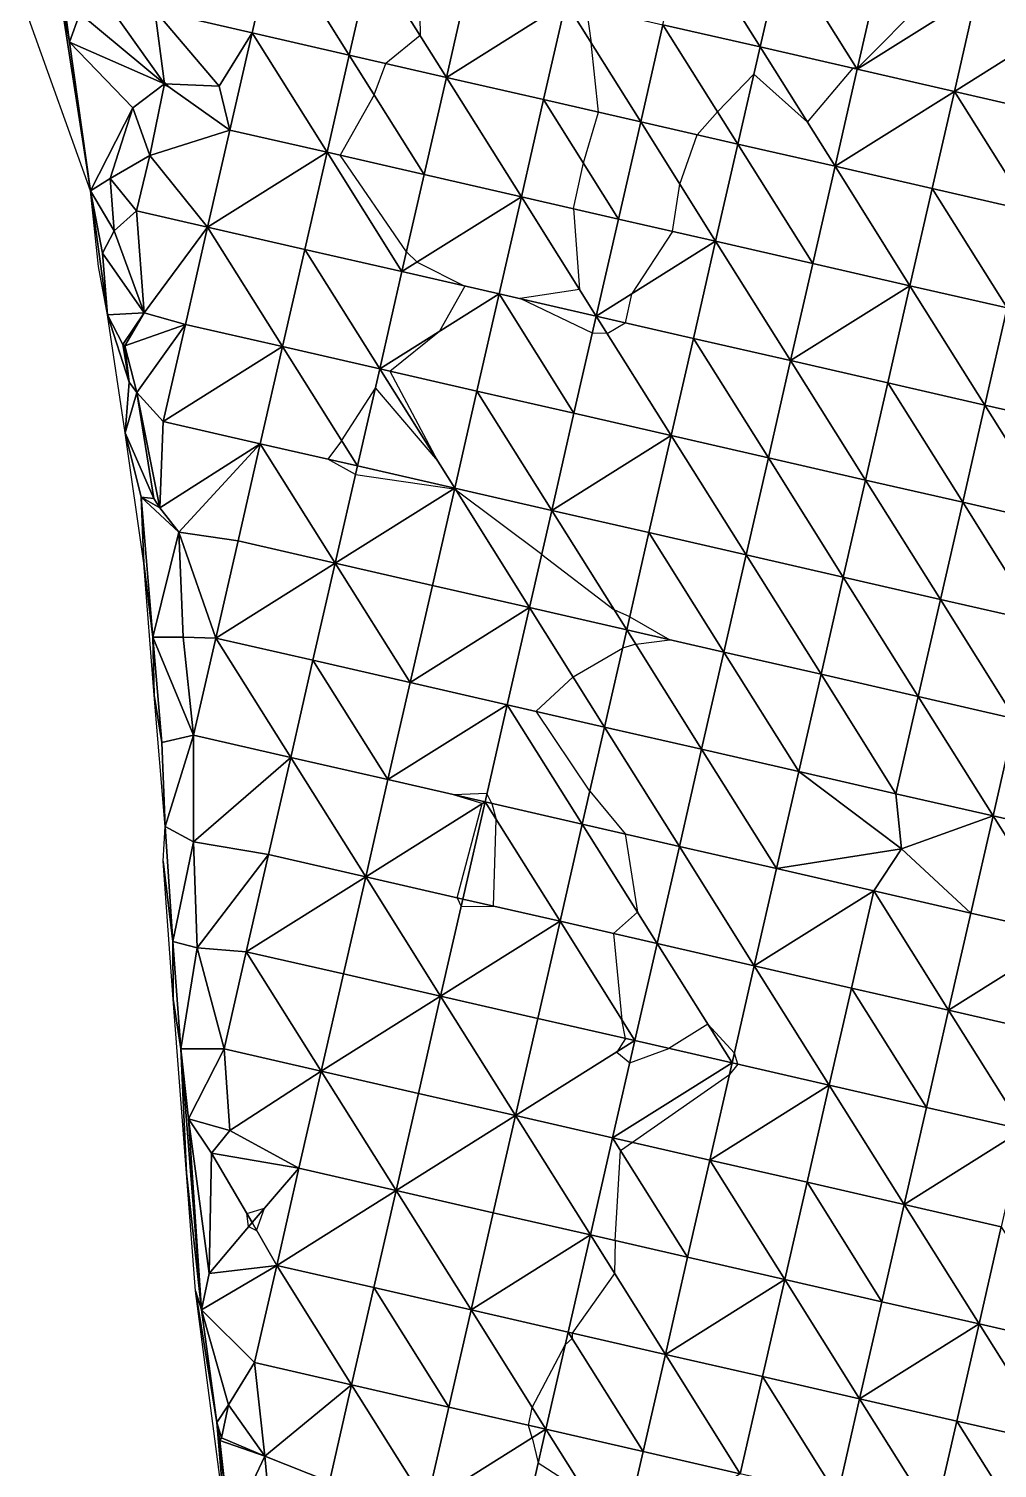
# Model space of a CAD drawing. Extents: x 452550 to 453808, y 451368 to 453069.
# Drawn here: x 452843.9 to 452941.1, y 452845 to 452989.5 of the extents above; entities that cross this region are included whole.
import ezdxf

# ---------------------------------------------------------------- set-up
doc = ezdxf.new("R2010")
doc.units = 0
doc.header["$LTSCALE"] = 0.35
doc.header["$MEASUREMENT"] = 0
doc.linetypes.add('DASHED', pattern=[5442.857143, 3628.571429, -1814.285714])
doc.layers.add('Default', color=42, linetype='Continuous', lineweight=25)
doc.layers.add('FPS_Contours-Minor', color=40, linetype='DASHED', lineweight=25)

msp = doc.modelspace()

# ---------------------------------------------------------------- linework, layer by layer
at = {"layer": 'Default', "color": 8, "linetype": 'Continuous', "lineweight": 25}
for points in [[(452866.33, 452989.07, 14.01), (452856.58, 452991.3, 14.05), (452868.56, 452998.81, 14.01)], [(452876.07, 452986.83, 14.01), (452866.33, 452989.07, 14.01), (452868.56, 452998.81, 14.01)], [(452878.3, 452996.58, 14.02), (452876.07, 452986.83, 14.01), (452868.56, 452998.81, 14.01)], [(452917.3, 452987.66, 14.01), (452907.55, 452989.89, 14.04), (452909.78, 452999.64, 14.05)], [(452919.53, 452997.41, 14.03), (452917.3, 452987.66, 14.01), (452909.78, 452999.64, 14.05)], [(452927.04, 452985.43, 14), (452917.3, 452987.66, 14.01), (452919.53, 452997.41, 14.03)], [(452929.28, 452995.18, 14.03), (452927.04, 452985.43, 14), (452919.53, 452997.41, 14.03)], [(452885.82, 452984.6, 13.99), (452876.07, 452986.83, 14.01), (452878.3, 452996.58, 14.02)], [(452888.05, 452994.35, 13.98), (452885.82, 452984.6, 13.99), (452878.3, 452996.58, 14.02)], [(452850.12, 452973.23, 14.16), (452843.92, 452990.48, 14.06), (452846.76, 452994.84, 14.17)], [(452846.76, 452994.84, 14.17), (452847.17, 452993.89, 14.1), (452848, 452988.15, 14.09)], [(452848, 452988.15, 14.09), (452850.12, 452973.23, 14.16), (452846.76, 452994.84, 14.17)], [(452847.17, 452993.89, 14.1), (452847.03, 452995.28, 14.19), (452848, 452988.15, 14.09)], [(452847.03, 452995.28, 14.19), (452849.05, 452991.01, 14.1), (452848, 452988.15, 14.09)], [(452897.8, 452992.12, 13.99), (452885.82, 452984.6, 13.99), (452888.05, 452994.35, 13.98)], [(452939.02, 452992.94, 13.98), (452927.04, 452985.43, 14), (452929.28, 452995.18, 14.03)], [(452936.79, 452983.2, 13.97), (452927.04, 452985.43, 14), (452939.02, 452992.94, 13.98)], [(452948.77, 452990.71, 13.97), (452936.79, 452983.2, 13.97), (452939.02, 452992.94, 13.98)], [(452852.08, 452991.61, 14.12), (452857.54, 452983.95, 14), (452849.05, 452991.01, 14.1)], [(452852.08, 452991.61, 14.12), (452856.58, 452991.3, 14.05), (452857.54, 452983.95, 14)], [(452895.57, 452982.37, 13.97), (452885.82, 452984.6, 13.99), (452897.8, 452992.12, 13.99)], [(452905.32, 452980.14, 14.02), (452895.57, 452982.37, 13.97), (452897.8, 452992.12, 13.99)], [(452907.55, 452989.89, 14.04), (452905.32, 452980.14, 14.02), (452897.8, 452992.12, 13.99)], [(452857.54, 452983.95, 14), (452848, 452988.15, 14.09), (452849.05, 452991.01, 14.1)], [(452857.54, 452983.95, 14), (452856.58, 452991.3, 14.05), (452863.01, 452983.71, 14.04)], [(452856.58, 452991.3, 14.05), (452866.33, 452989.07, 14.01), (452863.01, 452983.71, 14.04)], [(452946.54, 452980.96, 13.94), (452936.79, 452983.2, 13.97), (452948.77, 452990.71, 13.97)], [(452866.33, 452989.07, 14.01), (452864.09, 452979.32, 14.01), (452863.01, 452983.71, 14.04)], [(452873.84, 452977.09, 14), (452864.09, 452979.32, 14.01), (452866.33, 452989.07, 14.01)], [(452876.07, 452986.83, 14.01), (452873.84, 452977.09, 14), (452866.33, 452989.07, 14.01)], [(452915.07, 452977.91, 13.99), (452905.32, 452980.14, 14.02), (452907.55, 452989.89, 14.04)], [(452917.3, 452987.66, 14.01), (452915.07, 452977.91, 13.99), (452907.55, 452989.89, 14.04)], [(452857.54, 452983.95, 14), (452854.35, 452981.55, 14.09), (452848, 452988.15, 14.09)], [(452848, 452988.15, 14.09), (452854.35, 452981.55, 14.09), (452850.12, 452973.23, 14.16)], [(452924.81, 452975.68, 14), (452915.07, 452977.91, 13.99), (452917.3, 452987.66, 14.01)], [(452927.04, 452985.43, 14), (452924.81, 452975.68, 14), (452917.3, 452987.66, 14.01)], [(452883.59, 452974.86, 13.98), (452873.84, 452977.09, 14), (452876.07, 452986.83, 14.01)], [(452885.82, 452984.6, 13.99), (452883.59, 452974.86, 13.98), (452876.07, 452986.83, 14.01)], [(452893.34, 452972.62, 13.97), (452883.59, 452974.86, 13.98), (452885.82, 452984.6, 13.99)], [(452895.57, 452982.37, 13.97), (452893.34, 452972.62, 13.97), (452885.82, 452984.6, 13.99)], [(452936.79, 452983.2, 13.97), (452924.81, 452975.68, 14), (452927.04, 452985.43, 14)], [(452856.06, 452976.78, 14.06), (452854.35, 452981.55, 14.09), (452857.54, 452983.95, 14)], [(452864.09, 452979.32, 14.01), (452856.06, 452976.78, 14.06), (452857.54, 452983.95, 14)], [(452864.09, 452979.32, 14.01), (452857.54, 452983.95, 14), (452863.01, 452983.71, 14.04)], [(452934.56, 452973.45, 13.95), (452924.81, 452975.68, 14), (452936.79, 452983.2, 13.97)], [(452944.31, 452971.22, 13.93), (452934.56, 452973.45, 13.95), (452936.79, 452983.2, 13.97)], [(452946.54, 452980.96, 13.94), (452944.31, 452971.22, 13.93), (452936.79, 452983.2, 13.97)], [(452854.35, 452981.55, 14.09), (452852.08, 452974.47, 14.08), (452850.12, 452973.23, 14.16)], [(452854.35, 452981.55, 14.09), (452856.06, 452976.78, 14.06), (452852.08, 452974.47, 14.08)], [(452903.09, 452970.39, 14.02), (452893.34, 452972.62, 13.97), (452895.57, 452982.37, 13.97)], [(452905.32, 452980.14, 14.02), (452903.09, 452970.39, 14.02), (452895.57, 452982.37, 13.97)], [(452912.83, 452968.16, 13.98), (452903.09, 452970.39, 14.02), (452905.32, 452980.14, 14.02)], [(452915.07, 452977.91, 13.99), (452912.83, 452968.16, 13.98), (452905.32, 452980.14, 14.02)], [(452864.09, 452979.32, 14.01), (452861.86, 452969.57, 14.04), (452856.06, 452976.78, 14.06)], [(452873.84, 452977.09, 14), (452861.86, 452969.57, 14.04), (452864.09, 452979.32, 14.01)], [(452871.61, 452967.34, 14.02), (452861.86, 452969.57, 14.04), (452873.84, 452977.09, 14)], [(452881.36, 452965.11, 14), (452871.61, 452967.34, 14.02), (452873.84, 452977.09, 14)], [(452883.59, 452974.86, 13.98), (452881.36, 452965.11, 14), (452873.84, 452977.09, 14)], [(452922.58, 452965.93, 13.99), (452912.83, 452968.16, 13.98), (452915.07, 452977.91, 13.99)], [(452924.81, 452975.68, 14), (452922.58, 452965.93, 13.99), (452915.07, 452977.91, 13.99)], [(452854.74, 452971.2, 14.1), (452852.08, 452974.47, 14.08), (452856.06, 452976.78, 14.06)], [(452854.74, 452971.2, 14.1), (452856.06, 452976.78, 14.06), (452861.86, 452969.57, 14.04)], [(452932.33, 452963.7, 13.97), (452922.58, 452965.93, 13.99), (452924.81, 452975.68, 14)], [(452934.56, 452973.45, 13.95), (452932.33, 452963.7, 13.97), (452924.81, 452975.68, 14)], [(452850.12, 452973.23, 14.16), (452852.08, 452974.47, 14.08), (452852.5, 452969.2, 14.12)], [(452854.74, 452971.2, 14.1), (452852.5, 452969.2, 14.12), (452852.08, 452974.47, 14.08)], [(452893.34, 452972.62, 13.97), (452881.36, 452965.11, 14), (452883.59, 452974.86, 13.98)], [(452851.83, 452960.77, 14.22), (452850.91, 452965.62, 14.13), (452850.12, 452973.23, 14.16)], [(452851.32, 452966.98, 14.08), (452851.83, 452960.77, 14.22), (452850.12, 452973.23, 14.16)], [(452850.12, 452973.23, 14.16), (452852.5, 452969.2, 14.12), (452851.32, 452966.98, 14.08)], [(452891.11, 452962.88, 14), (452881.36, 452965.11, 14), (452893.34, 452972.62, 13.97)], [(452900.86, 452960.65, 14.01), (452891.11, 452962.88, 14), (452893.34, 452972.62, 13.97)], [(452903.09, 452970.39, 14.02), (452900.86, 452960.65, 14.01), (452893.34, 452972.62, 13.97)], [(452942.08, 452961.47, 13.96), (452932.33, 452963.7, 13.97), (452934.56, 452973.45, 13.95)], [(452944.31, 452971.22, 13.93), (452942.08, 452961.47, 13.96), (452934.56, 452973.45, 13.95)], [(452855.5, 452960.97, 14.13), (452852.5, 452969.2, 14.12), (452854.74, 452971.2, 14.1)], [(452861.86, 452969.57, 14.04), (452855.5, 452960.97, 14.13), (452854.74, 452971.2, 14.1)], [(452912.83, 452968.16, 13.98), (452900.86, 452960.65, 14.01), (452903.09, 452970.39, 14.02)], [(452855.5, 452960.97, 14.13), (452851.32, 452966.98, 14.08), (452852.5, 452969.2, 14.12)], [(452861.86, 452969.57, 14.04), (452859.63, 452959.82, 14.07), (452855.5, 452960.97, 14.13)], [(452869.38, 452957.59, 14.03), (452859.63, 452959.82, 14.07), (452861.86, 452969.57, 14.04)], [(452871.61, 452967.34, 14.02), (452869.38, 452957.59, 14.03), (452861.86, 452969.57, 14.04)], [(452851.32, 452966.98, 14.08), (452855.5, 452960.97, 14.13), (452851.83, 452960.77, 14.22)], [(452879.13, 452955.36, 14), (452869.38, 452957.59, 14.03), (452871.61, 452967.34, 14.02)], [(452881.36, 452965.11, 14), (452879.13, 452955.36, 14), (452871.61, 452967.34, 14.02)], [(452910.6, 452958.41, 13.98), (452900.86, 452960.65, 14.01), (452912.83, 452968.16, 13.98)], [(452920.35, 452956.18, 13.98), (452910.6, 452958.41, 13.98), (452912.83, 452968.16, 13.98)], [(452922.58, 452965.93, 13.99), (452920.35, 452956.18, 13.98), (452912.83, 452968.16, 13.98)], [(452932.33, 452963.7, 13.97), (452920.35, 452956.18, 13.98), (452922.58, 452965.93, 13.99)], [(452891.11, 452962.88, 14), (452879.13, 452955.36, 14), (452881.36, 452965.11, 14)], [(452888.88, 452953.13, 13.98), (452879.13, 452955.36, 14), (452891.11, 452962.88, 14)], [(452898.62, 452950.9, 13.96), (452888.88, 452953.13, 13.98), (452891.11, 452962.88, 14)], [(452900.86, 452960.65, 14.01), (452898.62, 452950.9, 13.96), (452891.11, 452962.88, 14)], [(452930.1, 452953.95, 13.97), (452920.35, 452956.18, 13.98), (452932.33, 452963.7, 13.97)], [(452939.85, 452951.72, 13.96), (452930.1, 452953.95, 13.97), (452932.33, 452963.7, 13.97)], [(452942.08, 452961.47, 13.96), (452939.85, 452951.72, 13.96), (452932.33, 452963.7, 13.97)], [(452949.59, 452949.49, 13.96), (452939.85, 452951.72, 13.96), (452942.08, 452961.47, 13.96)], [(452851.83, 452960.77, 14.22), (452855.5, 452960.97, 14.13), (452853.37, 452957.79, 14.16)], [(452853.59, 452948.94, 14.13), (452851.83, 452960.77, 14.22), (452854, 452954.01, 14.18)], [(452851.83, 452960.77, 14.22), (452853.37, 452957.79, 14.16), (452854, 452954.01, 14.18)], [(452855.5, 452960.97, 14.13), (452853.56, 452957.65, 14.16), (452853.37, 452957.79, 14.16)], [(452853.56, 452957.65, 14.16), (452855.5, 452960.97, 14.13), (452859.63, 452959.82, 14.07)], [(452854.76, 452952.98, 14.15), (452853.56, 452957.65, 14.16), (452859.63, 452959.82, 14.07)], [(452857.4, 452950.07, 14.07), (452854.76, 452952.98, 14.15), (452859.63, 452959.82, 14.07)], [(452857.4, 452950.07, 14.07), (452859.63, 452959.82, 14.07), (452869.38, 452957.59, 14.03)], [(452908.37, 452948.67, 13.95), (452898.62, 452950.9, 13.96), (452900.86, 452960.65, 14.01)], [(452910.6, 452958.41, 13.98), (452908.37, 452948.67, 13.95), (452900.86, 452960.65, 14.01)], [(452918.12, 452946.44, 13.94), (452908.37, 452948.67, 13.95), (452910.6, 452958.41, 13.98)], [(452920.35, 452956.18, 13.98), (452918.12, 452946.44, 13.94), (452910.6, 452958.41, 13.98)], [(452853.37, 452957.79, 14.16), (452853.56, 452957.65, 14.16), (452854, 452954.01, 14.18)], [(452854.76, 452952.98, 14.15), (452854, 452954.01, 14.18), (452853.56, 452957.65, 14.16)], [(452869.38, 452957.59, 14.03), (452867.15, 452947.84, 14.02), (452857.4, 452950.07, 14.07)], [(452876.9, 452945.61, 13.99), (452867.15, 452947.84, 14.02), (452869.38, 452957.59, 14.03)], [(452879.13, 452955.36, 14), (452876.9, 452945.61, 13.99), (452869.38, 452957.59, 14.03)], [(452886.65, 452943.38, 14), (452876.9, 452945.61, 13.99), (452879.13, 452955.36, 14)], [(452888.88, 452953.13, 13.98), (452886.65, 452943.38, 14), (452879.13, 452955.36, 14)], [(452927.87, 452944.2, 13.95), (452918.12, 452946.44, 13.94), (452920.35, 452956.18, 13.98)], [(452930.1, 452953.95, 13.97), (452927.87, 452944.2, 13.95), (452920.35, 452956.18, 13.98)], [(452854.76, 452952.98, 14.15), (452853.59, 452948.94, 14.13), (452854, 452954.01, 14.18)], [(452937.62, 452941.97, 13.9), (452927.87, 452944.2, 13.95), (452930.1, 452953.95, 13.97)], [(452939.85, 452951.72, 13.96), (452937.62, 452941.97, 13.9), (452930.1, 452953.95, 13.97)], [(452856.45, 452942.34, 14.22), (452853.59, 452948.94, 14.13), (452854.76, 452952.98, 14.15)], [(452857.4, 452950.07, 14.07), (452857.06, 452941.42, 14.25), (452854.76, 452952.98, 14.15)], [(452857.06, 452941.42, 14.25), (452856.45, 452942.34, 14.22), (452854.76, 452952.98, 14.15)], [(452896.39, 452941.15, 13.97), (452886.65, 452943.38, 14), (452888.88, 452953.13, 13.98)], [(452896.39, 452941.15, 13.97), (452888.88, 452953.13, 13.98), (452898.62, 452950.9, 13.96)], [(452947.36, 452939.74, 13.94), (452937.62, 452941.97, 13.9), (452939.85, 452951.72, 13.96)], [(452949.59, 452949.49, 13.96), (452947.36, 452939.74, 13.94), (452939.85, 452951.72, 13.96)], [(452857.4, 452950.07, 14.07), (452867.15, 452947.84, 14.02), (452857.06, 452941.42, 14.25)], [(452896.39, 452941.15, 13.97), (452898.62, 452950.9, 13.96), (452908.37, 452948.67, 13.95)], [(452855.47, 452935.85, 14.34), (452853.59, 452948.94, 14.13), (452855.2, 452942.49, 14.26)], [(452855.2, 452942.49, 14.26), (452853.59, 452948.94, 14.13), (452856.45, 452942.34, 14.22)], [(452906.14, 452938.92, 13.96), (452896.39, 452941.15, 13.97), (452908.37, 452948.67, 13.95)], [(452915.89, 452936.69, 13.97), (452906.14, 452938.92, 13.96), (452908.37, 452948.67, 13.95)], [(452918.12, 452946.44, 13.94), (452915.89, 452936.69, 13.97), (452908.37, 452948.67, 13.95)], [(452867.15, 452947.84, 14.02), (452858.99, 452938.98, 14.17), (452857.06, 452941.42, 14.25)], [(452867.15, 452947.84, 14.02), (452864.92, 452938.1, 14.11), (452858.99, 452938.98, 14.17)], [(452874.67, 452935.86, 14.09), (452864.92, 452938.1, 14.11), (452867.15, 452947.84, 14.02)], [(452876.9, 452945.61, 13.99), (452874.67, 452935.86, 14.09), (452867.15, 452947.84, 14.02)], [(452886.65, 452943.38, 14), (452874.67, 452935.86, 14.09), (452876.9, 452945.61, 13.99)], [(452925.64, 452934.46, 13.97), (452915.89, 452936.69, 13.97), (452918.12, 452946.44, 13.94)], [(452927.87, 452944.2, 13.95), (452925.64, 452934.46, 13.97), (452918.12, 452946.44, 13.94)], [(452935.38, 452932.23, 13.94), (452925.64, 452934.46, 13.97), (452927.87, 452944.2, 13.95)], [(452937.62, 452941.97, 13.9), (452935.38, 452932.23, 13.94), (452927.87, 452944.2, 13.95)], [(452855.2, 452942.49, 14.26), (452858.99, 452938.98, 14.17), (452856.36, 452928.45, 14.39)], [(452855.47, 452935.85, 14.34), (452855.2, 452942.49, 14.26), (452856.36, 452928.45, 14.39)], [(452855.2, 452942.49, 14.26), (452857.06, 452941.42, 14.25), (452858.99, 452938.98, 14.17)], [(452855.2, 452942.49, 14.26), (452856.45, 452942.34, 14.22), (452857.06, 452941.42, 14.25)], [(452884.41, 452933.63, 14.08), (452874.67, 452935.86, 14.09), (452886.65, 452943.38, 14)], [(452894.16, 452931.4, 14.04), (452884.41, 452933.63, 14.08), (452886.65, 452943.38, 14)], [(452896.39, 452941.15, 13.97), (452894.16, 452931.4, 14.04), (452886.65, 452943.38, 14)], [(452903.91, 452929.17, 14.01), (452894.16, 452931.4, 14.04), (452896.39, 452941.15, 13.97)], [(452906.14, 452938.92, 13.96), (452903.91, 452929.17, 14.01), (452896.39, 452941.15, 13.97)], [(452945.13, 452929.99, 13.92), (452935.38, 452932.23, 13.94), (452937.62, 452941.97, 13.9)], [(452947.36, 452939.74, 13.94), (452945.13, 452929.99, 13.92), (452937.62, 452941.97, 13.9)], [(452858.99, 452938.98, 14.17), (452859.4, 452928.45, 14.21), (452856.36, 452928.45, 14.39)], [(452858.99, 452938.98, 14.17), (452862.69, 452928.35, 14.12), (452859.4, 452928.45, 14.21)], [(452864.92, 452938.1, 14.11), (452862.69, 452928.35, 14.12), (452858.99, 452938.98, 14.17)], [(452874.67, 452935.86, 14.09), (452862.69, 452928.35, 14.12), (452864.92, 452938.1, 14.11)], [(452913.66, 452926.94, 13.99), (452903.91, 452929.17, 14.01), (452906.14, 452938.92, 13.96)], [(452915.89, 452936.69, 13.97), (452913.66, 452926.94, 13.99), (452906.14, 452938.92, 13.96)], [(452923.41, 452924.71, 13.98), (452913.66, 452926.94, 13.99), (452915.89, 452936.69, 13.97)], [(452925.64, 452934.46, 13.97), (452923.41, 452924.71, 13.98), (452915.89, 452936.69, 13.97)], [(452856.5, 452922.6, 14.18), (452855.47, 452935.85, 14.34), (452856.36, 452928.45, 14.39)], [(452872.43, 452926.12, 14.07), (452862.69, 452928.35, 14.12), (452874.67, 452935.86, 14.09)], [(452882.18, 452923.89, 14.07), (452872.43, 452926.12, 14.07), (452874.67, 452935.86, 14.09)], [(452884.41, 452933.63, 14.08), (452882.18, 452923.89, 14.07), (452874.67, 452935.86, 14.09)], [(452894.16, 452931.4, 14.04), (452882.18, 452923.89, 14.07), (452884.41, 452933.63, 14.08)], [(452933.15, 452922.48, 13.96), (452923.41, 452924.71, 13.98), (452925.64, 452934.46, 13.97)], [(452935.38, 452932.23, 13.94), (452933.15, 452922.48, 13.96), (452925.64, 452934.46, 13.97)], [(452942.9, 452920.25, 13.96), (452933.15, 452922.48, 13.96), (452935.38, 452932.23, 13.94)], [(452945.13, 452929.99, 13.92), (452942.9, 452920.25, 13.96), (452935.38, 452932.23, 13.94)], [(452891.93, 452921.65, 14.01), (452882.18, 452923.89, 14.07), (452894.16, 452931.4, 14.04)], [(452901.68, 452919.42, 13.97), (452891.93, 452921.65, 14.01), (452894.16, 452931.4, 14.04)], [(452903.91, 452929.17, 14.01), (452901.68, 452919.42, 13.97), (452894.16, 452931.4, 14.04)], [(452856.36, 452928.45, 14.39), (452860.46, 452918.6, 14.13), (452857.26, 452917.87, 14.27)], [(452856.36, 452928.45, 14.39), (452859.4, 452928.45, 14.21), (452860.46, 452918.6, 14.13)], [(452856.5, 452922.6, 14.18), (452856.36, 452928.45, 14.39), (452857.26, 452917.87, 14.27)], [(452859.4, 452928.45, 14.21), (452862.69, 452928.35, 14.12), (452860.46, 452918.6, 14.13)], [(452870.2, 452916.37, 14.02), (452860.46, 452918.6, 14.13), (452862.69, 452928.35, 14.12)], [(452872.43, 452926.12, 14.07), (452870.2, 452916.37, 14.02), (452862.69, 452928.35, 14.12)], [(452911.43, 452917.19, 13.95), (452901.68, 452919.42, 13.97), (452903.91, 452929.17, 14.01)], [(452913.66, 452926.94, 13.99), (452911.43, 452917.19, 13.95), (452903.91, 452929.17, 14.01)], [(452921.17, 452914.96, 13.94), (452911.43, 452917.19, 13.95), (452913.66, 452926.94, 13.99)], [(452923.41, 452924.71, 13.98), (452921.17, 452914.96, 13.94), (452913.66, 452926.94, 13.99)], [(452879.95, 452914.14, 14), (452870.2, 452916.37, 14.02), (452872.43, 452926.12, 14.07)], [(452882.18, 452923.89, 14.07), (452879.95, 452914.14, 14), (452872.43, 452926.12, 14.07)], [(452891.93, 452921.65, 14.01), (452879.95, 452914.14, 14), (452882.18, 452923.89, 14.07)], [(452930.92, 452912.73, 13.92), (452921.17, 452914.96, 13.94), (452923.41, 452924.71, 13.98)], [(452933.15, 452922.48, 13.96), (452930.92, 452912.73, 13.92), (452923.41, 452924.71, 13.98)], [(452857.59, 452909.45, 14.22), (452856.5, 452922.6, 14.18), (452857.26, 452917.87, 14.27)], [(452940.67, 452910.5, 13.91), (452930.92, 452912.73, 13.92), (452933.15, 452922.48, 13.96)], [(452942.9, 452920.25, 13.96), (452940.67, 452910.5, 13.91), (452933.15, 452922.48, 13.96)], [(452889.7, 452911.91, 14), (452879.95, 452914.14, 14), (452891.93, 452921.65, 14.01)], [(452899.45, 452909.67, 14.02), (452889.7, 452911.91, 14), (452891.93, 452921.65, 14.01)], [(452901.68, 452919.42, 13.97), (452899.45, 452909.67, 14.02), (452891.93, 452921.65, 14.01)], [(452909.2, 452907.44, 13.98), (452899.45, 452909.67, 14.02), (452901.68, 452919.42, 13.97)], [(452911.43, 452917.19, 13.95), (452909.2, 452907.44, 13.98), (452901.68, 452919.42, 13.97)], [(452950.42, 452908.27, 13.96), (452940.67, 452910.5, 13.91), (452942.9, 452920.25, 13.96)], [(452860.46, 452918.6, 14.13), (452857.59, 452909.45, 14.22), (452857.26, 452917.87, 14.27)], [(452860.46, 452918.6, 14.13), (452860.46, 452907.9, 14.12), (452857.59, 452909.45, 14.22)], [(452860.46, 452918.6, 14.13), (452870.2, 452916.37, 14.02), (452860.46, 452907.9, 14.12)], [(452870.2, 452916.37, 14.02), (452867.97, 452906.62, 14.06), (452860.46, 452907.9, 14.12)], [(452877.72, 452904.39, 14.05), (452867.97, 452906.62, 14.06), (452870.2, 452916.37, 14.02)], [(452879.95, 452914.14, 14), (452877.72, 452904.39, 14.05), (452870.2, 452916.37, 14.02)], [(452918.94, 452905.21, 13.96), (452909.2, 452907.44, 13.98), (452911.43, 452917.19, 13.95)], [(452921.17, 452914.96, 13.94), (452918.94, 452905.21, 13.96), (452911.43, 452917.19, 13.95)], [(452918.94, 452905.21, 13.96), (452921.17, 452914.96, 13.94), (452931.47, 452907.21, 13.94)], [(452921.17, 452914.96, 13.94), (452930.92, 452912.73, 13.92), (452931.47, 452907.21, 13.94)], [(452889.7, 452911.91, 14), (452877.72, 452904.39, 14.05), (452879.95, 452914.14, 14)], [(452930.92, 452912.73, 13.92), (452940.67, 452910.5, 13.91), (452931.47, 452907.21, 13.94)], [(452887.47, 452902.16, 14), (452877.72, 452904.39, 14.05), (452889.7, 452911.91, 14)], [(452897.22, 452899.93, 14.01), (452887.47, 452902.16, 14), (452889.7, 452911.91, 14)], [(452899.45, 452909.67, 14.02), (452897.22, 452899.93, 14.01), (452889.7, 452911.91, 14)], [(452940.67, 452910.5, 13.91), (452938.44, 452900.75, 13.92), (452931.47, 452907.21, 13.94)], [(452948.19, 452898.52, 13.96), (452938.44, 452900.75, 13.92), (452940.67, 452910.5, 13.91)], [(452950.42, 452908.27, 13.96), (452948.19, 452898.52, 13.96), (452940.67, 452910.5, 13.91)], [(452858.38, 452897.9, 14.13), (452857.4, 452905.96, 14.22), (452857.59, 452909.45, 14.22)], [(452860.46, 452907.9, 14.12), (452858.38, 452897.9, 14.13), (452857.59, 452909.45, 14.22)], [(452906.96, 452897.7, 13.99), (452897.22, 452899.93, 14.01), (452899.45, 452909.67, 14.02)], [(452909.2, 452907.44, 13.98), (452906.96, 452897.7, 13.99), (452899.45, 452909.67, 14.02)], [(452860.46, 452907.9, 14.12), (452860.8, 452897.26, 14.11), (452858.38, 452897.9, 14.13)], [(452860.46, 452907.9, 14.12), (452867.97, 452906.62, 14.06), (452860.8, 452897.26, 14.11)], [(452867.97, 452906.62, 14.06), (452865.74, 452896.87, 14.03), (452860.8, 452897.26, 14.11)], [(452877.72, 452904.39, 14.05), (452865.74, 452896.87, 14.03), (452867.97, 452906.62, 14.06)], [(452916.71, 452895.46, 13.98), (452906.96, 452897.7, 13.99), (452909.2, 452907.44, 13.98)], [(452918.94, 452905.21, 13.96), (452916.71, 452895.46, 13.98), (452909.2, 452907.44, 13.98)], [(452928.69, 452902.98, 13.95), (452918.94, 452905.21, 13.96), (452931.47, 452907.21, 13.94)], [(452938.44, 452900.75, 13.92), (452928.69, 452902.98, 13.95), (452931.47, 452907.21, 13.94)], [(452857.4, 452905.96, 14.22), (452858.38, 452897.9, 14.13), (452858.42, 452892.1, 14.16)], [(452928.69, 452902.98, 13.95), (452916.71, 452895.46, 13.98), (452918.94, 452905.21, 13.96)], [(452875.49, 452894.64, 14.02), (452865.74, 452896.87, 14.03), (452877.72, 452904.39, 14.05)], [(452885.24, 452892.41, 14.04), (452875.49, 452894.64, 14.02), (452877.72, 452904.39, 14.05)], [(452887.47, 452902.16, 14), (452885.24, 452892.41, 14.04), (452877.72, 452904.39, 14.05)], [(452897.22, 452899.93, 14.01), (452885.24, 452892.41, 14.04), (452887.47, 452902.16, 14)], [(452926.46, 452893.23, 13.93), (452916.71, 452895.46, 13.98), (452928.69, 452902.98, 13.95)], [(452936.21, 452891, 13.93), (452926.46, 452893.23, 13.93), (452928.69, 452902.98, 13.95)], [(452938.44, 452900.75, 13.92), (452936.21, 452891, 13.93), (452928.69, 452902.98, 13.95)], [(452948.19, 452898.52, 13.96), (452936.21, 452891, 13.93), (452938.44, 452900.75, 13.92)], [(452894.99, 452890.18, 14.01), (452885.24, 452892.41, 14.04), (452897.22, 452899.93, 14.01)], [(452904.73, 452887.95, 14), (452894.99, 452890.18, 14.01), (452897.22, 452899.93, 14.01)], [(452906.96, 452897.7, 13.99), (452904.73, 452887.95, 14), (452897.22, 452899.93, 14.01)], [(452859.19, 452887.13, 14.17), (452858.42, 452892.1, 14.16), (452858.38, 452897.9, 14.13)], [(452860.8, 452897.26, 14.11), (452859.19, 452887.13, 14.17), (452858.38, 452897.9, 14.13)], [(452914.48, 452885.72, 14), (452904.73, 452887.95, 14), (452906.96, 452897.7, 13.99)], [(452916.71, 452895.46, 13.98), (452914.48, 452885.72, 14), (452906.96, 452897.7, 13.99)], [(452945.96, 452888.77, 13.96), (452936.21, 452891, 13.93), (452948.19, 452898.52, 13.96)], [(452860.8, 452897.26, 14.11), (452863.51, 452887.12, 14.1), (452859.19, 452887.13, 14.17)], [(452860.8, 452897.26, 14.11), (452865.74, 452896.87, 14.03), (452863.51, 452887.12, 14.1)], [(452873.26, 452884.89, 14.04), (452863.51, 452887.12, 14.1), (452865.74, 452896.87, 14.03)], [(452875.49, 452894.64, 14.02), (452873.26, 452884.89, 14.04), (452865.74, 452896.87, 14.03)], [(452885.24, 452892.41, 14.04), (452873.26, 452884.89, 14.04), (452875.49, 452894.64, 14.02)], [(452924.23, 452883.49, 13.96), (452914.48, 452885.72, 14), (452916.71, 452895.46, 13.98)], [(452926.46, 452893.23, 13.93), (452924.23, 452883.49, 13.96), (452916.71, 452895.46, 13.98)], [(452933.98, 452881.25, 13.95), (452924.23, 452883.49, 13.96), (452926.46, 452893.23, 13.93)], [(452936.21, 452891, 13.93), (452933.98, 452881.25, 13.95), (452926.46, 452893.23, 13.93)], [(452858.42, 452892.1, 14.16), (452859.19, 452887.13, 14.17), (452859.73, 452874.64, 14.03)], [(452883.01, 452882.66, 14.06), (452873.26, 452884.89, 14.04), (452885.24, 452892.41, 14.04)], [(452892.75, 452880.43, 14.01), (452883.01, 452882.66, 14.06), (452885.24, 452892.41, 14.04)], [(452894.99, 452890.18, 14.01), (452892.75, 452880.43, 14.01), (452885.24, 452892.41, 14.04)], [(452943.72, 452879.02, 13.97), (452933.98, 452881.25, 13.95), (452936.21, 452891, 13.93)], [(452945.96, 452888.77, 13.96), (452943.72, 452879.02, 13.97), (452936.21, 452891, 13.93)], [(452904.73, 452887.95, 14), (452892.75, 452880.43, 14.01), (452894.99, 452890.18, 14.01)], [(452902.5, 452878.2, 14), (452892.75, 452880.43, 14.01), (452904.73, 452887.95, 14)], [(452914.48, 452885.72, 14), (452902.5, 452878.2, 14), (452904.73, 452887.95, 14)], [(452859.19, 452887.13, 14.17), (452863.51, 452887.12, 14.1), (452859.95, 452880.1, 14.07)], [(452859.95, 452880.1, 14.07), (452861.25, 452860.93, 14.19), (452859.19, 452887.13, 14.17)], [(452861.25, 452860.93, 14.19), (452859.73, 452874.64, 14.03), (452859.19, 452887.13, 14.17)], [(452863.51, 452887.12, 14.1), (452864.08, 452878.93, 14.08), (452859.95, 452880.1, 14.07)], [(452863.51, 452887.12, 14.1), (452873.26, 452884.89, 14.04), (452864.08, 452878.93, 14.08)], [(452873.26, 452884.89, 14.04), (452871.03, 452875.15, 14.03), (452864.08, 452878.93, 14.08)], [(452880.78, 452872.91, 14.03), (452871.03, 452875.15, 14.03), (452873.26, 452884.89, 14.04)], [(452883.01, 452882.66, 14.06), (452880.78, 452872.91, 14.03), (452873.26, 452884.89, 14.04)], [(452912.25, 452875.97, 13.98), (452902.5, 452878.2, 14), (452914.48, 452885.72, 14)], [(452924.23, 452883.49, 13.96), (452912.25, 452875.97, 13.98), (452914.48, 452885.72, 14)], [(452922, 452873.74, 13.95), (452912.25, 452875.97, 13.98), (452924.23, 452883.49, 13.96)], [(452931.75, 452871.51, 13.94), (452922, 452873.74, 13.95), (452924.23, 452883.49, 13.96)], [(452933.98, 452881.25, 13.95), (452931.75, 452871.51, 13.94), (452924.23, 452883.49, 13.96)], [(452892.75, 452880.43, 14.01), (452880.78, 452872.91, 14.03), (452883.01, 452882.66, 14.06)], [(452890.52, 452870.68, 14.01), (452880.78, 452872.91, 14.03), (452892.75, 452880.43, 14.01)], [(452900.27, 452868.45, 14.01), (452890.52, 452870.68, 14.01), (452892.75, 452880.43, 14.01)], [(452902.5, 452878.2, 14), (452900.27, 452868.45, 14.01), (452892.75, 452880.43, 14.01)], [(452943.72, 452879.02, 13.97), (452931.75, 452871.51, 13.94), (452933.98, 452881.25, 13.95)], [(452859.95, 452880.1, 14.07), (452862.02, 452864.6, 14.14), (452861.25, 452860.93, 14.19)], [(452859.95, 452880.1, 14.07), (452862.25, 452876.65, 14.08), (452862.02, 452864.6, 14.14)], [(452864.08, 452878.93, 14.08), (452862.25, 452876.65, 14.08), (452859.95, 452880.1, 14.07)], [(452864.08, 452878.93, 14.08), (452871.03, 452875.15, 14.03), (452862.25, 452876.65, 14.08)], [(452941.49, 452869.28, 13.98), (452931.75, 452871.51, 13.94), (452943.72, 452879.02, 13.97)], [(452910.02, 452866.22, 13.96), (452900.27, 452868.45, 14.01), (452902.5, 452878.2, 14)], [(452912.25, 452875.97, 13.98), (452910.02, 452866.22, 13.96), (452902.5, 452878.2, 14)], [(452862.25, 452876.65, 14.08), (452866.33, 452869.71, 13.99), (452862.02, 452864.6, 14.14)], [(452871.03, 452875.15, 14.03), (452866.33, 452869.71, 13.99), (452862.25, 452876.65, 14.08)], [(452919.77, 452863.99, 13.97), (452910.02, 452866.22, 13.96), (452912.25, 452875.97, 13.98)], [(452922, 452873.74, 13.95), (452919.77, 452863.99, 13.97), (452912.25, 452875.97, 13.98)], [(452861.25, 452860.93, 14.19), (452860.66, 452862.86, 14.23), (452859.73, 452874.64, 14.03)], [(452871.03, 452875.15, 14.03), (452868.8, 452865.4, 14.05), (452866.33, 452869.71, 13.99)], [(452880.78, 452872.91, 14.03), (452868.8, 452865.4, 14.05), (452871.03, 452875.15, 14.03)], [(452929.51, 452861.76, 13.98), (452919.77, 452863.99, 13.97), (452922, 452873.74, 13.95)], [(452931.75, 452871.51, 13.94), (452929.51, 452861.76, 13.98), (452922, 452873.74, 13.95)], [(452878.54, 452863.17, 14.06), (452868.8, 452865.4, 14.05), (452880.78, 452872.91, 14.03)], [(452888.29, 452860.94, 14.04), (452878.54, 452863.17, 14.06), (452880.78, 452872.91, 14.03)], [(452890.52, 452870.68, 14.01), (452888.29, 452860.94, 14.04), (452880.78, 452872.91, 14.03)], [(452939.26, 452859.53, 13.95), (452929.51, 452861.76, 13.98), (452931.75, 452871.51, 13.94)], [(452941.49, 452869.28, 13.98), (452939.26, 452859.53, 13.95), (452931.75, 452871.51, 13.94)], [(452900.27, 452868.45, 14.01), (452888.29, 452860.94, 14.04), (452890.52, 452870.68, 14.01)], [(452868.8, 452865.4, 14.05), (452862.02, 452864.6, 14.14), (452866.33, 452869.71, 13.99)], [(452949.01, 452857.3, 13.94), (452939.26, 452859.53, 13.95), (452941.49, 452869.28, 13.98)], [(452898.04, 452858.7, 14), (452888.29, 452860.94, 14.04), (452900.27, 452868.45, 14.01)], [(452907.79, 452856.47, 13.97), (452898.04, 452858.7, 14), (452900.27, 452868.45, 14.01)], [(452910.02, 452866.22, 13.96), (452907.79, 452856.47, 13.97), (452900.27, 452868.45, 14.01)], [(452919.77, 452863.99, 13.97), (452907.79, 452856.47, 13.97), (452910.02, 452866.22, 13.96)], [(452861.25, 452860.93, 14.19), (452862.02, 452864.6, 14.14), (452868.8, 452865.4, 14.05)], [(452868.8, 452865.4, 14.05), (452866.56, 452855.65, 14.15), (452861.25, 452860.93, 14.19)], [(452876.31, 452853.42, 14.05), (452866.56, 452855.65, 14.15), (452868.8, 452865.4, 14.05)], [(452878.54, 452863.17, 14.06), (452876.31, 452853.42, 14.05), (452868.8, 452865.4, 14.05)], [(452860.66, 452862.86, 14.23), (452862.77, 452849.65, 14.22), (452863.54, 452840.58, 14.22)], [(452861.25, 452860.93, 14.19), (452862.77, 452849.65, 14.22), (452860.66, 452862.86, 14.23)], [(452886.06, 452851.19, 14.04), (452876.31, 452853.42, 14.05), (452878.54, 452863.17, 14.06)], [(452888.29, 452860.94, 14.04), (452886.06, 452851.19, 14.04), (452878.54, 452863.17, 14.06)], [(452917.54, 452854.24, 13.97), (452907.79, 452856.47, 13.97), (452919.77, 452863.99, 13.97)], [(452927.28, 452852.01, 13.98), (452917.54, 452854.24, 13.97), (452919.77, 452863.99, 13.97)], [(452929.51, 452861.76, 13.98), (452927.28, 452852.01, 13.98), (452919.77, 452863.99, 13.97)], [(452939.26, 452859.53, 13.95), (452927.28, 452852.01, 13.98), (452929.51, 452861.76, 13.98)], [(452861.25, 452860.93, 14.19), (452866.56, 452855.65, 14.15), (452863.97, 452851.41, 14.16)], [(452861.25, 452860.93, 14.19), (452863.97, 452851.41, 14.16), (452862.77, 452849.65, 14.22)], [(452895.81, 452848.96, 13.99), (452886.06, 452851.19, 14.04), (452888.29, 452860.94, 14.04)], [(452898.04, 452858.7, 14), (452895.81, 452848.96, 13.99), (452888.29, 452860.94, 14.04)], [(452905.56, 452846.73, 13.98), (452895.81, 452848.96, 13.99), (452898.04, 452858.7, 14)], [(452907.79, 452856.47, 13.97), (452905.56, 452846.73, 13.98), (452898.04, 452858.7, 14)], [(452937.03, 452849.78, 13.98), (452927.28, 452852.01, 13.98), (452939.26, 452859.53, 13.95)], [(452946.78, 452847.55, 13.96), (452937.03, 452849.78, 13.98), (452939.26, 452859.53, 13.95)], [(452949.01, 452857.3, 13.94), (452946.78, 452847.55, 13.96), (452939.26, 452859.53, 13.95)], [(452867.6, 452846.27, 14.16), (452863.97, 452851.41, 14.16), (452866.56, 452855.65, 14.15)], [(452866.56, 452855.65, 14.15), (452876.31, 452853.42, 14.05), (452867.6, 452846.27, 14.16)], [(452915.3, 452844.49, 13.99), (452905.56, 452846.73, 13.98), (452907.79, 452856.47, 13.97)], [(452917.54, 452854.24, 13.97), (452915.3, 452844.49, 13.99), (452907.79, 452856.47, 13.97)], [(452925.05, 452842.26, 13.98), (452915.3, 452844.49, 13.99), (452917.54, 452854.24, 13.97)], [(452927.28, 452852.01, 13.98), (452925.05, 452842.26, 13.98), (452917.54, 452854.24, 13.97)], [(452876.31, 452853.42, 14.05), (452874.08, 452843.67, 14.09), (452867.6, 452846.27, 14.16)], [(452883.83, 452841.44, 14.06), (452874.08, 452843.67, 14.09), (452876.31, 452853.42, 14.05)], [(452886.06, 452851.19, 14.04), (452883.83, 452841.44, 14.06), (452876.31, 452853.42, 14.05)], [(452863.25, 452848.1, 14.17), (452862.77, 452849.65, 14.22), (452863.97, 452851.41, 14.16)], [(452867.6, 452846.27, 14.16), (452863.25, 452848.1, 14.17), (452863.97, 452851.41, 14.16)], [(452934.8, 452840.03, 13.99), (452925.05, 452842.26, 13.98), (452927.28, 452852.01, 13.98)], [(452937.03, 452849.78, 13.98), (452934.8, 452840.03, 13.99), (452927.28, 452852.01, 13.98)], [(452895.81, 452848.96, 13.99), (452883.83, 452841.44, 14.06), (452886.06, 452851.19, 14.04)], [(452864.1, 452838.82, 14.3), (452863.54, 452840.58, 14.22), (452862.77, 452849.65, 14.22)], [(452863.08, 452847.82, 14.15), (452864.1, 452838.82, 14.3), (452862.77, 452849.65, 14.22)], [(452863.08, 452847.82, 14.15), (452862.77, 452849.65, 14.22), (452863.25, 452848.1, 14.17)], [(452893.58, 452839.21, 14.02), (452883.83, 452841.44, 14.06), (452895.81, 452848.96, 13.99)], [(452903.33, 452836.98, 14.01), (452893.58, 452839.21, 14.02), (452895.81, 452848.96, 13.99)], [(452905.56, 452846.73, 13.98), (452903.33, 452836.98, 14.01), (452895.81, 452848.96, 13.99)], [(452944.55, 452837.8, 13.96), (452934.8, 452840.03, 13.99), (452937.03, 452849.78, 13.98)], [(452946.78, 452847.55, 13.96), (452944.55, 452837.8, 13.96), (452937.03, 452849.78, 13.98)], [(452867.6, 452846.27, 14.16), (452863.08, 452847.82, 14.15), (452863.25, 452848.1, 14.17)], [(452863.08, 452847.82, 14.15), (452867.6, 452846.27, 14.16), (452864.1, 452838.82, 14.3)], [(452867.6, 452846.27, 14.16), (452868.56, 452835.84, 14.16), (452864.1, 452838.82, 14.3)], [(452867.6, 452846.27, 14.16), (452874.08, 452843.67, 14.09), (452868.56, 452835.84, 14.16)], [(452915.3, 452844.49, 13.99), (452903.33, 452836.98, 14.01), (452905.56, 452846.73, 13.98)]]:
    msp.add_3dface(points, dxfattribs=at)
at = {"layer": 'FPS_Contours-Minor', "color": 12, "linetype": 'Continuous', "lineweight": 25}
for p, q in [((452883.06, 452995.49, 14), (452883.18, 452988.82, 14)), ((452935.27, 452993.8, 14), (452927.07, 452985.52, 14)), ((452899.84, 452991.65, 14), (452900.35, 452988.06, 14)), ((452883.18, 452988.82, 14), (452879.75, 452985.99, 14)), ((452901.09, 452981.11, 14), (452900.35, 452988.06, 14)), ((452878.57, 452982.85, 14), (452879.75, 452985.99, 14)), ((452913.03, 452981.16, 14), (452916.67, 452984.92, 14)), ((452916.67, 452984.92, 14), (452922.04, 452980.1, 14)), ((452922.04, 452980.1, 14), (452926.63, 452985.52, 14)), ((452926.97, 452985.54, 14), (452926.63, 452985.52, 14)), ((452926.97, 452985.54, 14), (452927.07, 452985.52, 14)), ((452857.45, 452984.03, 14), (452857.43, 452984, 14)), ((452857.43, 452984, 14), (452857.5, 452983.93, 14)), ((452857.49, 452984.02, 14), (452857.45, 452984.03, 14)), ((452857.49, 452984.02, 14), (452857.52, 452984.11, 14)), ((452857.5, 452983.93, 14), (452857.51, 452983.84, 14)), ((452857.51, 452983.84, 14), (452857.95, 452983.66, 14)), ((452857.52, 452984.11, 14), (452857.69, 452983.95, 14)), ((452857.69, 452983.95, 14), (452857.95, 452983.66, 14)), ((452878.57, 452982.85, 14), (452875.15, 452976.79, 14)), ((452899.56, 452976.02, 14), (452901.09, 452981.11, 14)), ((452913.03, 452981.16, 14), (452910.98, 452978.85, 14)), ((452909.24, 452973.9, 14), (452910.98, 452978.85, 14)), ((452881.82, 452967.1, 14), (452875.15, 452976.79, 14)), ((452898.57, 452971.43, 14), (452899.56, 452976.02, 14)), ((452908.51, 452969.15, 14), (452909.24, 452973.9, 14)), ((452898.57, 452971.43, 14), (452899.18, 452963.32, 14)), ((452908.51, 452969.15, 14), (452904.39, 452962.86, 14)), ((452882.88, 452966.06, 14), (452881.82, 452967.1, 14)), ((452882.88, 452966.06, 14), (452887.68, 452963.66, 14)), ((452887.68, 452963.66, 14), (452885.13, 452959.13, 14)), ((452899.18, 452963.32, 14), (452893.21, 452962.4, 14)), ((452904.39, 452962.86, 14), (452903.75, 452959.98, 14)), ((452900.47, 452958.94, 14), (452893.21, 452962.4, 14)), ((452901.95, 452958.91, 14), (452903.75, 452959.98, 14)), ((452880.16, 452955.12, 14), (452885.13, 452959.13, 14)), ((452901.95, 452958.91, 14), (452900.47, 452958.94, 14)), ((452880.16, 452955.12, 14), (452884.93, 452946.12, 14)), ((452875.31, 452948.14, 14), (452878.69, 452953.43, 14)), ((452878.69, 452953.43, 14), (452884.93, 452946.12, 14)), ((452875.31, 452948.14, 14), (452873.93, 452946.29, 14)), ((452876.7, 452944.77, 14), (452873.93, 452946.29, 14)), ((452876.7, 452944.77, 14), (452886.56, 452943.33, 14)), ((452886.56, 452943.33, 14), (452886.63, 452943.3, 14)), ((452886.63, 452943.3, 14), (452886.76, 452943.2, 14)), ((452895.38, 452936.74, 14), (452886.76, 452943.2, 14)), ((452895.38, 452936.74, 14), (452902.65, 452931.18, 14)), ((452904.21, 452930.48, 14), (452902.65, 452931.18, 14)), ((452904.21, 452930.48, 14), (452908.22, 452928.18, 14)), ((452904.82, 452927.73, 14), (452908.22, 452928.18, 14)), ((452898.53, 452924.44, 14), (452903.49, 452927.34, 14)), ((452904.82, 452927.73, 14), (452903.49, 452927.34, 14)), ((452898.53, 452924.44, 14), (452894.81, 452921, 14)), ((452900.2, 452912.97, 14), (452894.81, 452921, 14)), ((452889.89, 452912.74, 14), (452886.53, 452912.63, 14)), ((452889.42, 452911.73, 14), (452886.53, 452912.63, 14)), ((452890.39, 452911.75, 14), (452889.89, 452912.74, 14)), ((452900.2, 452912.97, 14), (452903.77, 452908.69, 14)), ((452886.89, 452902.29, 14), (452889.42, 452911.73, 14)), ((452890.39, 452911.75, 14), (452890.82, 452910.13, 14)), ((452890.54, 452901.46, 14), (452890.82, 452910.13, 14)), ((452903.77, 452908.69, 14), (452904.99, 452900.84, 14)), ((452886.89, 452902.29, 14), (452887.3, 452901.41, 14)), ((452887.3, 452901.41, 14), (452890.54, 452901.46, 14)), ((452904.99, 452900.84, 14), (452902.6, 452898.7, 14)), ((452902.6, 452898.7, 14), (452903.42, 452890.04, 14)), ((452903.79, 452888.16, 14), (452903.42, 452890.04, 14)), ((452912.04, 452889.61, 14), (452908.15, 452887.16, 14)), ((452914.71, 452886.7, 14), (452912.04, 452889.61, 14)), ((452903.79, 452888.16, 14), (452902.91, 452886.8, 14)), ((452902.91, 452886.8, 14), (452904.23, 452885.74, 14)), ((452904.23, 452885.74, 14), (452908.15, 452887.16, 14)), ((452915.05, 452885.59, 14), (452914.71, 452886.7, 14)), ((452904.48, 452877.75, 14), (452914.21, 452884.54, 14)), ((452915.05, 452885.59, 14), (452914.21, 452884.54, 14)), ((452903.3, 452876.94, 14), (452904.48, 452877.75, 14)), ((452902.75, 452867.89, 14), (452903.3, 452876.94, 14)), ((452865.8, 452870.61, 14), (452867.56, 452871.13, 14)), ((452865.98, 452869.3, 14), (452865.8, 452870.61, 14)), ((452866.78, 452868.91, 14), (452867.56, 452871.13, 14)), ((452865.98, 452869.3, 14), (452866.78, 452868.91, 14)), ((452902.75, 452867.89, 14), (452902.7, 452864.58, 14)), ((452902.7, 452864.58, 14), (452898.44, 452858.61, 14)), ((452898.44, 452858.61, 14), (452898.44, 452858.07, 14)), ((452894.44, 452851.14, 14), (452897.75, 452857.42, 14)), ((452898.44, 452858.07, 14), (452897.75, 452857.42, 14)), ((452894.07, 452849.35, 14), (452894.44, 452851.14, 14)), ((452894.43, 452848.09, 14), (452894.07, 452849.35, 14)), ((452894.43, 452848.09, 14), (452895.04, 452845.59, 14)), ((452895.04, 452845.59, 14), (452899.9, 452842.43, 14))]:
    msp.add_line(p, q, dxfattribs=at)

doc.saveas('drawing.dxf')
